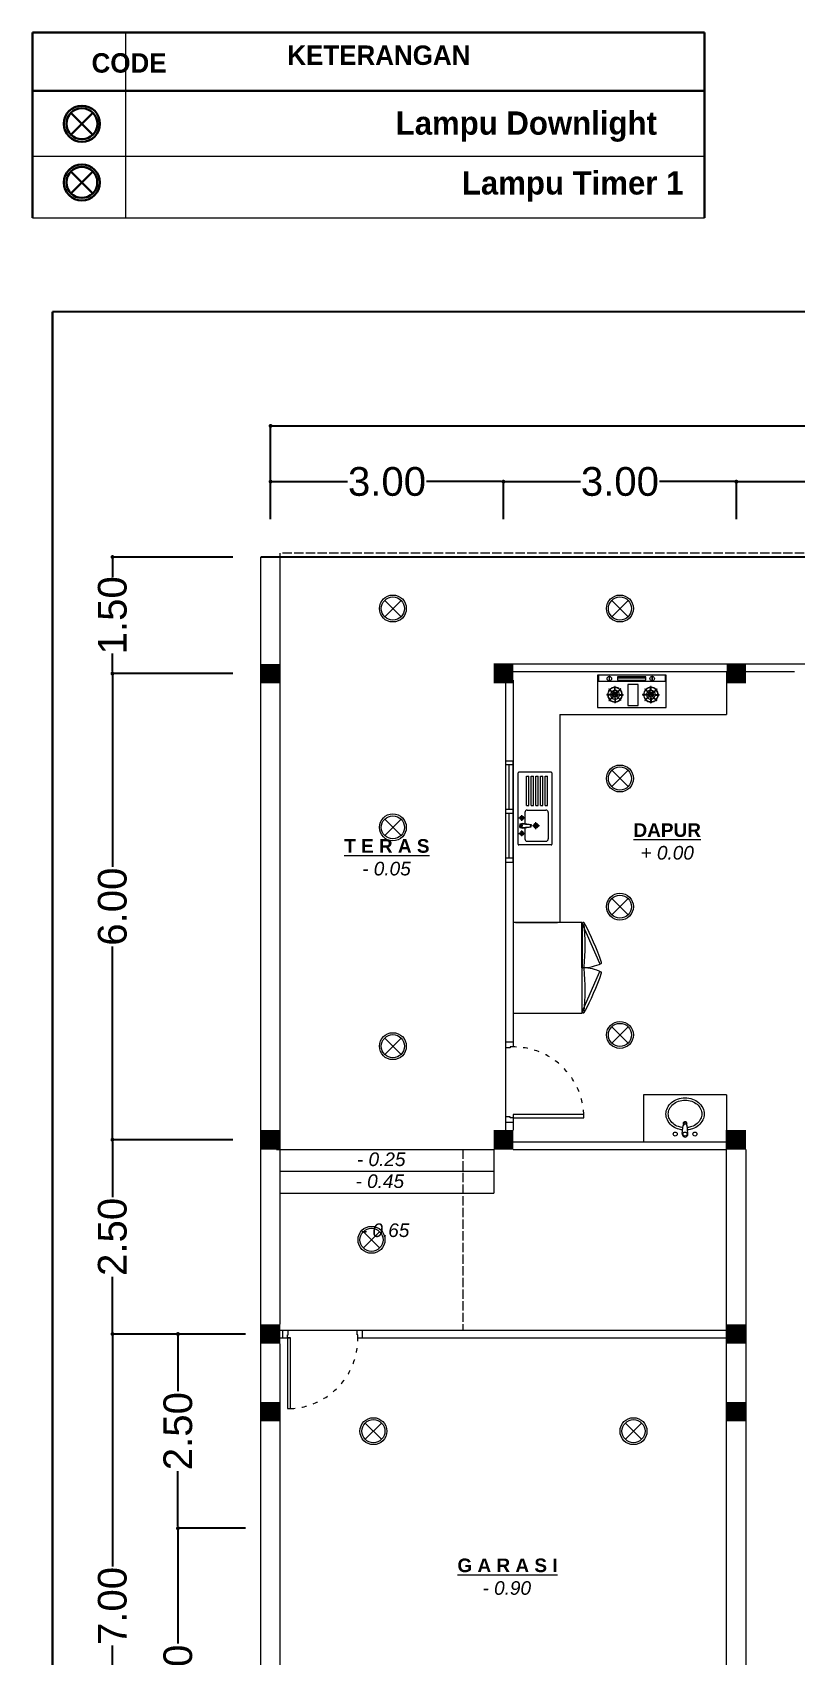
# Model space of a CAD drawing. Header units: millimetres. Extents: x 3154 to 8657, y 46 to 4632.
# Drawn here: x 6357 to 7339, y 1656 to 3744 of the extents above; entities that cross this region are included whole.
import ezdxf

# ---------------------------------------------------------------- set-up
doc = ezdxf.new("R2010")
doc.units = ezdxf.units.MM
doc.linetypes.add('ACAD_ISO02W100', pattern=[15, 12, -3])
doc.linetypes.add('ACAD_ISO03W100', pattern=[30, 12, -18])
doc.layers.add('1', color=7, linetype='Continuous')
for name, color, linetype, lineweight in [('A_DEN_TEXT', 7, 'Continuous', 0), ('Dimensi', 7, 'Continuous', 5), ('Dinding', 7, 'Continuous', 15), ('lampu', 1, 'Continuous', 30), ('P_N_J', 6, 'Continuous', 9), ('Tangga', 250, 'Continuous', 9)]:
    doc.layers.add(name, color=color, linetype=linetype, lineweight=lineweight)
doc.styles.add('kop1', font='swisscl.ttf')
doc.styles.get("Standard").update_dxf_attribs({"font": 'arial.ttf'})
doc.dimstyles.get("Standard").update_dxf_attribs({"dimtxt": 30, "dimasz": 5, "dimexe": 2, "dimexo": 20, "dimgap": 3, "dimtad": 0, "dimlfac": 0.01, "dimzin": 0, "dimdsep": 46, "dimtxsty": 'Standard', "dimblk": 'DOT', "dimcen": 0.09, "dimadec": 0, "dimazin": 0, "dimtfac": 1, "dimtofl": 0, "dimtmove": 0, "dimatfit": 3, "dimldrblk": 'DOT', "dimfxl": 0.18, "dimtolj": 1, "dimtzin": 0, "dimarcsym": 0})

# ---------------------------------------------------------------- blocks, each defined once
blk = doc.blocks.new('_Dot')
at = {"color": 0, "linetype": 'ByBlock', "lineweight": -2}
blk.add_line((-0.5, 0), (-1, 0), dxfattribs=at)
at = {"color": 0, "linetype": 'ByBlock', "const_width": 0.5}
blk.add_lwpolyline([(-0.25, 0, 1), (0.25, 0, 1)], format="xyb", close=True, dxfattribs=at)
blk = doc.blocks.new('*D42')
at = {"layer": 'Defpoints', "color": 0, "transparency": 16777216}
for p in [(6544.5, 1818.7), (6651.3, 1818.7), (6626.9, 1418.7)]:
    blk.add_point(p, dxfattribs=at)
at = {"layer": 'Dimensi', "color": 0, "lineweight": -2, "transparency": 16777216}
for p, q in [((6631.3, 1818.7), (6542.5, 1818.7)), ((6544.5, 1813.7), (6544.5, 1670.4)), ((6544.5, 1423.7), (6544.5, 1566.9)), ((6606.9, 1418.7), (6542.5, 1418.7))]:
    blk.add_line(p, q, dxfattribs=at)
at = {"layer": 'Dimensi', "color": 0, "lineweight": -2, "transparency": 16777216, "xscale": 5, "yscale": 5, "zscale": 5}
for p, rotation in [((6544.5, 1818.7), 90), ((6544.5, 1418.7), 270)]:
    blk.add_blockref('_Dot', p, dxfattribs=dict(at, rotation=rotation))
at = {"layer": 'Dimensi', "color": 0, "transparency": 16777216, "insert": (6544.5, 1618.7), "char_height": 37, "attachment_point": 5, "rotation": 90}
blk.add_mtext('\\A1;4.00', dxfattribs=at)
blk = doc.blocks.new('*D43')
at = {"layer": 'Defpoints', "color": 0, "transparency": 16777216}
for p in [(6460.1, 2068.7), (6606.9, 2068.7), (6542.5, 1368.7)]:
    blk.add_point(p, dxfattribs=at)
at = {"layer": 'Dimensi', "color": 0, "lineweight": -2, "transparency": 16777216}
for p, q in [((6586.9, 2068.7), (6458.1, 2068.7)), ((6460.1, 2063.7), (6460.1, 1769.5)), ((6460.1, 1373.7), (6460.1, 1667.8)), ((6522.5, 1368.7), (6458.1, 1368.7))]:
    blk.add_line(p, q, dxfattribs=at)
at = {"layer": 'Dimensi', "color": 0, "lineweight": -2, "transparency": 16777216, "xscale": 5, "yscale": 5, "zscale": 5}
for p, rotation in [((6460.1, 2068.7), 90), ((6460.1, 1368.7), 270)]:
    blk.add_blockref('_Dot', p, dxfattribs=dict(at, rotation=rotation))
at = {"layer": 'Dimensi', "color": 0, "transparency": 16777216, "insert": (6460.1, 1718.7), "char_height": 37, "attachment_point": 5, "rotation": 90}
blk.add_mtext('\\A1;7.00', dxfattribs=at)
blk = doc.blocks.new('*D47')
at = {"layer": 'Defpoints', "color": 0, "transparency": 16777216}
for p in [(6460.1, 2918.7), (6635.3, 2918.7), (6635.3, 2318.7)]:
    blk.add_point(p, dxfattribs=at)
at = {"layer": 'Dimensi', "color": 0, "lineweight": -2, "transparency": 16777216}
for p, q in [((6615.3, 2918.7), (6458.1, 2918.7)), ((6460.1, 2913.7), (6460.1, 2669.8)), ((6460.1, 2323.7), (6460.1, 2567.6)), ((6615.3, 2318.7), (6458.1, 2318.7))]:
    blk.add_line(p, q, dxfattribs=at)
at = {"layer": 'Dimensi', "color": 0, "lineweight": -2, "transparency": 16777216, "xscale": 5, "yscale": 5, "zscale": 5}
for p, rotation in [((6460.1, 2918.7), 90), ((6460.1, 2318.7), 270)]:
    blk.add_blockref('_Dot', p, dxfattribs=dict(at, rotation=rotation))
at = {"layer": 'Dimensi', "color": 0, "transparency": 16777216, "insert": (6460.1, 2618.7), "char_height": 37, "attachment_point": 5, "rotation": 90}
blk.add_mtext('\\A1;6.00', dxfattribs=at)
blk = doc.blocks.new('*D48')
at = {"layer": 'Defpoints', "color": 0, "transparency": 16777216}
for p in [(6460.1, 2318.7), (6635.3, 2318.7), (6626.9, 2068.7)]:
    blk.add_point(p, dxfattribs=at)
at = {"layer": 'Dimensi', "color": 0, "lineweight": -2, "transparency": 16777216}
for p, q in [((6615.3, 2318.7), (6458.1, 2318.7)), ((6460.1, 2313.7), (6460.1, 2245)), ((6460.1, 2073.7), (6460.1, 2142.4)), ((6606.9, 2068.7), (6458.1, 2068.7))]:
    blk.add_line(p, q, dxfattribs=at)
at = {"layer": 'Dimensi', "color": 0, "lineweight": -2, "transparency": 16777216, "xscale": 5, "yscale": 5, "zscale": 5}
for p, rotation in [((6460.1, 2318.7), 90), ((6460.1, 2068.7), 270)]:
    blk.add_blockref('_Dot', p, dxfattribs=dict(at, rotation=rotation))
at = {"layer": 'Dimensi', "color": 0, "transparency": 16777216, "insert": (6460.1, 2193.7), "char_height": 37, "attachment_point": 5, "rotation": 90}
blk.add_mtext('\\A1;2.50', dxfattribs=at)
blk = doc.blocks.new('*D50')
at = {"layer": 'Defpoints', "color": 0, "transparency": 16777216}
for p in [(6460.1, 3068.7), (6635.3, 3068.7), (6631.3, 2918.7)]:
    blk.add_point(p, dxfattribs=at)
at = {"layer": 'Dimensi', "color": 0, "lineweight": -2, "transparency": 16777216}
for p, q in [((6615.3, 3068.7), (6458.1, 3068.7)), ((6460.1, 3063.7), (6460.1, 3042.9)), ((6460.1, 2923.7), (6460.1, 2944.4)), ((6611.3, 2918.7), (6458.1, 2918.7))]:
    blk.add_line(p, q, dxfattribs=at)
at = {"layer": 'Dimensi', "color": 0, "lineweight": -2, "transparency": 16777216, "xscale": 5, "yscale": 5, "zscale": 5}
for p, rotation in [((6460.1, 3068.7), 90), ((6460.1, 2918.7), 270)]:
    blk.add_blockref('_Dot', p, dxfattribs=dict(at, rotation=rotation))
at = {"layer": 'Dimensi', "color": 0, "transparency": 16777216, "insert": (6460.1, 2993.7), "char_height": 37, "attachment_point": 5, "rotation": 90}
blk.add_mtext('\\A1;1.50', dxfattribs=at)
blk = doc.blocks.new('*D58')
at = {"layer": 'Defpoints', "color": 0, "transparency": 16777216}
for p in [(8263.8, 3237.4), (6663.8, 3097.2), (8263.8, 3097.2)]:
    blk.add_point(p, dxfattribs=at)
at = {"layer": 'Dimensi', "color": 0, "lineweight": -2, "transparency": 16777216}
for p, q in [((6663.8, 3117.2), (6663.8, 3239.4)), ((6668.8, 3237.4), (7400.3, 3237.4)), ((8258.8, 3237.4), (7527.4, 3237.4)), ((8263.8, 3117.2), (8263.8, 3239.4))]:
    blk.add_line(p, q, dxfattribs=at)
at = {"layer": 'Dimensi', "color": 0, "lineweight": -2, "transparency": 16777216, "xscale": 5, "yscale": 5, "zscale": 5, "rotation": 180}
blk.add_blockref('_Dot', (6663.8, 3237.4), dxfattribs=at)
at = {"layer": 'Dimensi', "color": 0, "lineweight": -2, "transparency": 16777216, "xscale": 5, "yscale": 5, "zscale": 5}
blk.add_blockref('_Dot', (8263.8, 3237.4), dxfattribs=at)
at = {"layer": 'Dimensi', "color": 0, "transparency": 16777216, "insert": (7463.8, 3237.4), "char_height": 37, "attachment_point": 5}
blk.add_mtext('\\A1;16.00', dxfattribs=at)
blk = doc.blocks.new('*D61')
at = {"layer": 'Defpoints', "color": 0, "transparency": 16777216}
for p in [(7263.8, 3165.7), (7263.8, 3097.2), (7713.8, 3097.2)]:
    blk.add_point(p, dxfattribs=at)
at = {"layer": 'Dimensi', "color": 0, "lineweight": -2, "transparency": 16777216}
for p, q in [((7263.8, 3117.2), (7263.8, 3167.7)), ((7268.8, 3165.7), (7437.1, 3165.7)), ((7708.8, 3165.7), (7540.5, 3165.7)), ((7713.8, 3117.2), (7713.8, 3167.7))]:
    blk.add_line(p, q, dxfattribs=at)
at = {"layer": 'Dimensi', "color": 0, "lineweight": -2, "transparency": 16777216, "xscale": 5, "yscale": 5, "zscale": 5, "rotation": 180}
blk.add_blockref('_Dot', (7263.8, 3165.7), dxfattribs=at)
at = {"layer": 'Dimensi', "color": 0, "lineweight": -2, "transparency": 16777216, "xscale": 5, "yscale": 5, "zscale": 5}
blk.add_blockref('_Dot', (7713.8, 3165.7), dxfattribs=at)
at = {"layer": 'Dimensi', "color": 0, "transparency": 16777216, "insert": (7488.8, 3165.7), "char_height": 37, "attachment_point": 5}
blk.add_mtext('\\A1;4.50', dxfattribs=at)
blk = doc.blocks.new('*D62')
at = {"layer": 'Defpoints', "color": 0, "transparency": 16777216}
for p in [(6963.8, 3165.7), (6963.8, 3097.2), (7263.8, 3097.2)]:
    blk.add_point(p, dxfattribs=at)
at = {"layer": 'Dimensi', "color": 0, "lineweight": -2, "transparency": 16777216}
for p, q in [((6963.8, 3117.2), (6963.8, 3167.7)), ((6968.8, 3165.7), (7062.9, 3165.7)), ((7258.8, 3165.7), (7164.7, 3165.7)), ((7263.8, 3117.2), (7263.8, 3167.7))]:
    blk.add_line(p, q, dxfattribs=at)
at = {"layer": 'Dimensi', "color": 0, "lineweight": -2, "transparency": 16777216, "xscale": 5, "yscale": 5, "zscale": 5, "rotation": 180}
blk.add_blockref('_Dot', (6963.8, 3165.7), dxfattribs=at)
at = {"layer": 'Dimensi', "color": 0, "lineweight": -2, "transparency": 16777216, "xscale": 5, "yscale": 5, "zscale": 5}
blk.add_blockref('_Dot', (7263.8, 3165.7), dxfattribs=at)
at = {"layer": 'Dimensi', "color": 0, "transparency": 16777216, "insert": (7113.8, 3165.7), "char_height": 37, "attachment_point": 5}
blk.add_mtext('\\A1;3.00', dxfattribs=at)
blk = doc.blocks.new('*D63')
at = {"layer": 'Defpoints', "color": 0, "transparency": 16777216}
for p in [(6663.8, 3165.7), (6663.8, 3097.2), (6963.8, 3097.2)]:
    blk.add_point(p, dxfattribs=at)
at = {"layer": 'Dimensi', "color": 0, "lineweight": -2, "transparency": 16777216}
for p, q in [((6663.8, 3117.2), (6663.8, 3167.7)), ((6668.8, 3165.7), (6762.9, 3165.7)), ((6958.8, 3165.7), (6864.7, 3165.7)), ((6963.8, 3117.2), (6963.8, 3167.7))]:
    blk.add_line(p, q, dxfattribs=at)
at = {"layer": 'Dimensi', "color": 0, "lineweight": -2, "transparency": 16777216, "xscale": 5, "yscale": 5, "zscale": 5, "rotation": 180}
blk.add_blockref('_Dot', (6663.8, 3165.7), dxfattribs=at)
at = {"layer": 'Dimensi', "color": 0, "lineweight": -2, "transparency": 16777216, "xscale": 5, "yscale": 5, "zscale": 5}
blk.add_blockref('_Dot', (6963.8, 3165.7), dxfattribs=at)
at = {"layer": 'Dimensi', "color": 0, "transparency": 16777216, "insert": (6813.8, 3165.7), "char_height": 37, "attachment_point": 5}
blk.add_mtext('\\A1;3.00', dxfattribs=at)
blk = doc.blocks.new('*D65')
at = {"layer": 'Defpoints', "color": 0, "transparency": 16777216}
for p in [(6544.5, 2068.7), (6651.3, 2068.7), (6626.9, 1818.7)]:
    blk.add_point(p, dxfattribs=at)
at = {"layer": 'Dimensi', "color": 0, "lineweight": -2, "transparency": 16777216}
for p, q in [((6631.3, 2068.7), (6542.5, 2068.7)), ((6544.5, 2063.7), (6544.5, 1995)), ((6544.5, 1823.7), (6544.5, 1892.4)), ((6606.9, 1818.7), (6542.5, 1818.7))]:
    blk.add_line(p, q, dxfattribs=at)
at = {"layer": 'Dimensi', "color": 0, "lineweight": -2, "transparency": 16777216, "xscale": 5, "yscale": 5, "zscale": 5}
for p, rotation in [((6544.5, 2068.7), 90), ((6544.5, 1818.7), 270)]:
    blk.add_blockref('_Dot', p, dxfattribs=dict(at, rotation=rotation))
at = {"layer": 'Dimensi', "color": 0, "transparency": 16777216, "insert": (6544.5, 1943.7), "char_height": 37, "attachment_point": 5, "rotation": 90}
blk.add_mtext('\\A1;2.50', dxfattribs=at)
blk = doc.blocks.new('lampu')
at = {"layer": 'lampu'}
for p, q in [((-110847.1, 124619.6), (-110833.1, 124605.6)), ((-110833.1, 124619.6), (-110847.1, 124605.6))]:
    blk.add_line(p, q, dxfattribs=at)
for radius in [11.6, 9.9]:
    blk.add_circle((-110840.1, 124612.6), radius, dxfattribs=at)

msp = doc.modelspace()

# ---------------------------------------------------------------- hatches: boundary and pattern name
at = {"layer": 'Dinding'}
for color, points in [(256, [(6676.302, 2931.174), (6651.302, 2931.174), (6651.302, 2906.174), (6676.302, 2906.174)]), (256, [(6976.302, 2931.174), (6951.302, 2931.174), (6951.302, 2906.174), (6976.302, 2906.174)]), (256, [(7276.302, 2931.174), (7251.302, 2931.174), (7251.302, 2906.174), (7276.302, 2906.174)]), (256, [(6676.302, 2331.174), (6651.302, 2331.174), (6651.302, 2306.174), (6676.302, 2306.174)]), (256, [(6976.302, 2331.174), (6951.302, 2331.174), (6951.302, 2306.174), (6976.302, 2306.174)]), (256, [(7276.302, 2331.174), (7251.302, 2331.174), (7251.302, 2306.174), (7276.302, 2306.174)]), (256, [(6676.302, 2081.174), (6651.302, 2081.174), (6651.302, 2056.174), (6676.302, 2056.174)]), (256, [(7276.302, 2081.174), (7251.302, 2081.174), (7251.302, 2056.174), (7276.302, 2056.174)]), (253, [(6676.302, 1981.174), (6651.302, 1981.174), (6651.302, 1956.174), (6676.302, 1956.174)]), (253, [(7276.302, 1981.174), (7251.302, 1981.174), (7251.302, 1956.174), (7276.302, 1956.174)])]:
    msp.add_hatch(color=color, dxfattribs=at).paths.add_polyline_path(points)

# ---------------------------------------------------------------- linework, layer by layer
at = {"lineweight": 30}
for p, q in [((6357.005, 3743.82), (6357.005, 3505.07)), ((6357.005, 3743.82), (7222.958, 3743.82)), ((7222.958, 3743.82), (7222.958, 3505.07)), ((7222.958, 3668.82), (6357.005, 3668.82))]:
    msp.add_line(p, q, dxfattribs=at)
at = {"lineweight": 13}
msp.add_line((6477.385, 3505.07), (6477.385, 3743.82), dxfattribs=at)
at = {"lineweight": 9}
for p, q in [((6357.005, 3584.445), (7222.958, 3584.445)), ((6357.005, 3505.07), (7222.958, 3505.07))]:
    msp.add_line(p, q, dxfattribs=at)
msp.add_line((8656.968, 3384.42), (6382.909, 3384.42))
at = {"linetype": 'ByBlock', "lineweight": 30}
msp.add_lwpolyline([(6382.909, 439.161), (6382.909, 3384.42)], dxfattribs=at)
at = {"layer": '1', "linetype": 'ByBlock'}
msp.add_line((8276.302, 3068.674), (6651.302, 3068.674), dxfattribs=at)
at = {"layer": 'Dimensi'}
for p, q in [((6976.302, 2444.135), (6966.302, 2444.135)), ((6972.302, 2437.135), (6966.302, 2437.135)), ((6972.302, 2438.135), (6972.302, 2437.135)), ((6976.302, 2438.135), (6972.302, 2438.135)), ((6972.302, 2348.135), (6966.302, 2348.135)), ((6972.302, 2348.135), (6966.302, 2348.135)), ((6976.302, 2341.135), (6966.302, 2341.135)), ((6976.302, 2341.135), (6966.302, 2341.135)), ((6972.302, 2347.135), (6972.302, 2348.135)), ((6972.302, 2347.135), (6972.302, 2348.135)), ((6976.302, 2347.135), (6972.302, 2347.135)), ((6976.302, 2347.135), (6972.302, 2347.135)), ((6976.302, 2351.135), (6976.302, 2347.135)), ((7067.302, 2351.135), (6976.302, 2351.135)), ((6976.302, 2351.135), (6976.302, 2347.135)), ((6976.302, 2347.135), (7067.302, 2347.135)), ((7067.302, 2347.135), (7067.302, 2351.135)), ((6679.407, 2063.674), (6679.407, 2073.674)), ((6685.407, 2063.674), (6685.407, 2067.674)), ((6685.407, 2067.674), (6686.407, 2067.674)), ((6686.407, 2067.674), (6686.407, 2073.674)), ((6775.407, 2067.674), (6775.407, 2073.674)), ((6776.407, 2067.674), (6775.407, 2067.674)), ((6776.407, 2063.674), (6776.407, 2067.674)), ((6782.407, 2063.674), (6782.407, 2073.674)), ((6685.407, 2063.674), (6685.407, 1972.674)), ((6689.407, 2063.674), (6685.407, 2063.674)), ((6689.407, 1972.674), (6689.407, 2063.674)), ((6685.407, 1972.674), (6689.407, 1972.674))]:
    msp.add_line(p, q, dxfattribs=at)
at = {"layer": 'Dinding'}
for p, q in [((6676.302, 2081.174), (6676.302, 3073.674)), ((6651.302, 868.674), (6651.302, 3068.674)), ((6951.302, 2931.174), (7708.802, 2931.174)), ((6951.302, 2921.174), (7338.802, 2921.174)), ((6966.302, 2910.174), (6966.302, 2331.174)), ((6976.302, 2910.174), (6976.302, 2438.135)), ((6976.302, 2801.155), (6966.302, 2801.155)), ((6976.302, 2351.135), (6976.302, 2331.174)), ((7251.302, 2056.174), (7251.302, 2331.174)), ((6671.302, 2306.174), (6951.302, 2306.174)), ((6951.302, 2306.174), (6951.302, 2250.174)), ((6976.302, 2316.174), (7251.302, 2316.174)), ((6976.302, 2306.174), (7251.302, 2306.174)), ((7276.302, 1423.674), (7276.302, 2306.174)), ((6676.302, 2278.174), (6951.302, 2278.174)), ((6676.302, 2250.174), (6951.302, 2250.174)), ((6769.302, 2073.674), (7258.802, 2073.674)), ((6671.302, 2063.674), (6689.407, 2063.674)), ((6676.302, 1373.674), (6676.302, 2056.174)), ((6776.407, 2063.674), (7258.802, 2063.674)), ((7251.302, 1363.674), (7251.302, 2056.174))]:
    msp.add_line(p, q, dxfattribs=at)
at = {"layer": 'Dinding', "linetype": 'ACAD_ISO02W100'}
msp.add_line((8251.302, 3073.674), (6676.302, 3073.674), dxfattribs=at)
at = {"layer": 'Dinding', "linetype": 'Continuous', "lineweight": 9}
for p, q in [((6971.302, 2743.655), (6971.302, 2801.155)), ((6976.302, 2743.655), (6966.302, 2743.655)), ((6976.302, 2738.655), (6966.302, 2738.655)), ((6971.302, 2681.155), (6971.302, 2738.655)), ((6976.302, 2681.155), (6966.302, 2681.155))]:
    msp.add_line(p, q, dxfattribs=at)
at = {"layer": 'Dinding', "linetype": 'Continuous'}
msp.add_line((6676.302, 2073.674), (6775.407, 2073.674), dxfattribs=at)
at = {"layer": 'Dinding', "linetype": 'Continuous', "lineweight": 9}
msp.add_lwpolyline([(6976.302, 2806.155), (6966.302, 2806.155), (6966.302, 2676.155), (6976.302, 2676.155)], close=True, dxfattribs=at)
at = {"layer": 'Dinding', "linetype": 'ACAD_ISO03W100', "ltscale": 0.5}
for centre, start, end in [((6976.458, 2347.206), 2.476886, 90.097772), ((6685.478, 2063.519), 272.476886, 0.097772)]:
    msp.add_arc(centre, 90.93, start, end, dxfattribs=at)
at = {"layer": 'lampu', "color": 5}
for p, q in [((6406.646, 3564.839), (6434.798, 3536.686)), ((6434.798, 3564.839), (6406.646, 3536.686))]:
    msp.add_line(p, q, dxfattribs=at)
at = {"layer": 'lampu', "color": 5, "lineweight": 9}
for p, q in [((6810.797, 3012.93), (6831.808, 2991.919)), ((6831.808, 3012.93), (6810.797, 2991.919)), ((6810.797, 2449.66), (6831.808, 2428.649)), ((6831.808, 2449.66), (6810.797, 2428.649)), ((6783.297, 2200.43), (6804.308, 2179.419)), ((6804.308, 2200.43), (6783.297, 2179.419))]:
    msp.add_line(p, q, dxfattribs=at)
at = {"layer": 'lampu', "lineweight": 9}
for p, q in [((7124.308, 3012.93), (7103.297, 2991.919)), ((7103.297, 3012.93), (7124.308, 2991.919)), ((7103.3, 2794.163), (7124.31, 2773.152)), ((7124.31, 2794.163), (7103.3, 2773.152)), ((6810.797, 2731.295), (6831.808, 2710.284)), ((6831.808, 2731.295), (6810.797, 2710.284)), ((7103.297, 2629.18), (7124.308, 2608.169)), ((7124.308, 2629.18), (7103.297, 2608.169)), ((7103.3, 2443.18), (7124.31, 2464.191)), ((7124.31, 2443.18), (7103.3, 2464.191)), ((6806.808, 1954.18), (6785.797, 1933.169)), ((6785.797, 1954.18), (6806.808, 1933.169)), ((7141.808, 1954.18), (7120.797, 1933.169)), ((7120.797, 1954.18), (7141.808, 1933.169))]:
    msp.add_line(p, q, dxfattribs=at)
at = {"layer": 'lampu', "color": 5, "lineweight": 9}
for centre, radius in [((6821.302, 3002.424), 17.333), ((6821.302, 3002.424), 14.857), ((6821.302, 2439.155), 17.333), ((6821.302, 2439.155), 14.857), ((6793.802, 2189.924), 17.333), ((6793.802, 2189.924), 14.857)]:
    msp.add_circle(centre, radius, dxfattribs=at)
at = {"layer": 'lampu', "lineweight": 9}
for centre, radius in [((7113.802, 3002.424), 17.333), ((7113.802, 3002.424), 14.857), ((7113.805, 2783.657), 17.333), ((7113.805, 2783.657), 14.857), ((6821.302, 2720.79), 17.333), ((6821.302, 2720.79), 14.857), ((7113.802, 2618.674), 17.333), ((7113.802, 2618.674), 14.857), ((7113.805, 2453.686), 17.333), ((7113.805, 2453.686), 14.857), ((6796.302, 1943.674), 17.333), ((6796.302, 1943.674), 14.857), ((7131.302, 1943.674), 17.333), ((7131.302, 1943.674), 14.857)]:
    msp.add_circle(centre, radius, dxfattribs=at)
at = {"layer": 'lampu', "color": 5, "extrusion": (0, 0, -1)}
for major_axis in [(-16.422, 16.422), (-14.076, 14.076)]:
    msp.add_ellipse((6420.722, 3550.763), major_axis=major_axis, ratio=1, start_param=5.49778714, end_param=11.78097245, dxfattribs=at)
at = {"layer": 'P_N_J', "color": 0, "linetype": 'ACAD_ISO02W100', "lineweight": 9}
msp.add_line((6911.302, 2306.174), (6911.302, 2073.674), dxfattribs=at)
at = {"layer": 'Tangga', "color": 253}
for p, q in [((7173.374, 2916.467), (7084.896, 2916.467)), ((7084.896, 2916.467), (7084.896, 2874.908)), ((7173.374, 2908.336), (7084.896, 2908.336)), ((7086.146, 2916.544), (7086.146, 2908.377)), ((7107.13, 2896.004), (7107.13, 2902.042)), ((7107.67, 2896), (7107.67, 2902.04)), ((7110.515, 2913.283), (7147.267, 2913.283)), ((7153.385, 2896), (7153.385, 2902.04)), ((7153.925, 2896.004), (7153.925, 2902.042)), ((7172.185, 2916.544), (7172.185, 2908.377)), ((7173.374, 2874.908), (7173.374, 2916.467)), ((7251.302, 2921.174), (7251.302, 2866.174)), ((7102.821, 2891.576), (7096.784, 2891.576)), ((7102.839, 2891.036), (7096.794, 2891.036)), ((7103.739, 2894.203), (7099.455, 2898.487)), ((7103.98, 2888.425), (7099.71, 2884.155)), ((7104.091, 2894.615), (7099.824, 2898.882)), ((7104.363, 2888.045), (7100.093, 2883.774)), ((7105.82, 2896.965), (7104.899, 2893.48)), ((7107.13, 2886.917), (7107.13, 2880.879)), ((7107.67, 2886.92), (7107.67, 2880.88)), ((7108.885, 2897.03), (7109.965, 2893.349)), ((7110.405, 2894.85), (7114.674, 2899.119)), ((7110.524, 2888.182), (7114.791, 2883.914)), ((7110.785, 2894.466), (7115.055, 2898.737)), ((7110.891, 2888.579), (7115.167, 2884.303)), ((7111.899, 2891.036), (7117.945, 2891.036)), ((7111.918, 2891.576), (7117.953, 2891.576)), ((7149.137, 2891.576), (7143.102, 2891.576)), ((7149.156, 2891.036), (7143.11, 2891.036)), ((7150.165, 2888.579), (7145.889, 2884.303)), ((7150.27, 2894.466), (7146, 2898.737)), ((7150.531, 2888.182), (7146.264, 2883.914)), ((7150.651, 2894.85), (7146.381, 2899.119)), ((7152.171, 2897.03), (7151.09, 2893.349)), ((7153.385, 2886.92), (7153.385, 2880.88)), ((7153.925, 2886.917), (7153.925, 2880.879)), ((7155.235, 2896.965), (7156.156, 2893.48)), ((7156.692, 2888.045), (7160.963, 2883.774)), ((7156.964, 2894.615), (7161.232, 2898.882)), ((7157.075, 2888.425), (7161.345, 2884.155)), ((7157.316, 2894.203), (7161.601, 2898.487)), ((7158.216, 2891.036), (7164.262, 2891.036)), ((7158.234, 2891.576), (7164.271, 2891.576)), ((7036.302, 2866.174), (7036.302, 2598.149)), ((7036.302, 2866.174), (7251.302, 2866.174)), ((7084.896, 2874.908), (7173.374, 2874.908)), ((6982.635, 2699.104), (6982.635, 2790.829)), ((7025.296, 2791.829), (6983.635, 2791.829)), ((6993.454, 2749.009), (6993.454, 2786.606)), ((6993.454, 2786.606), (6996.454, 2786.606)), ((6996.454, 2749.009), (6996.454, 2786.606)), ((6999.454, 2749.009), (6999.454, 2786.606)), ((6999.454, 2786.606), (7002.454, 2786.606)), ((7002.454, 2749.009), (7002.454, 2786.606)), ((7005.454, 2749.009), (7005.454, 2786.606)), ((7005.454, 2786.606), (7008.454, 2786.606)), ((7008.454, 2749.009), (7008.454, 2786.606)), ((7011.454, 2786.606), (7014.454, 2786.606)), ((7011.454, 2749.009), (7011.454, 2786.606)), ((7014.454, 2749.009), (7014.454, 2786.606)), ((7017.454, 2749.009), (7017.454, 2786.606)), ((7017.454, 2786.606), (7020.454, 2786.606)), ((7020.454, 2749.009), (7020.454, 2786.606)), ((7026.296, 2790.829), (7026.296, 2699.104)), ((6987.426, 2729.298), (6987.426, 2736.601)), ((6991.411, 2739.95), (6991.411, 2725.72)), ((6993.454, 2749.009), (6996.454, 2749.009)), ((6994.411, 2742.95), (7018.411, 2742.95)), ((6999.454, 2749.009), (7002.454, 2749.009)), ((7005.454, 2749.009), (7008.454, 2749.009)), ((7011.454, 2749.009), (7014.454, 2749.009)), ((7017.454, 2749.009), (7020.454, 2749.009)), ((7021.411, 2739.95), (7021.411, 2705.95)), ((6983.775, 2732.95), (6991.078, 2732.95)), ((6984.791, 2725.45), (6988.681, 2726.094)), ((6984.791, 2725.45), (6984.791, 2722.95)), ((6984.791, 2725.45), (6999.448, 2724.62)), ((6984.791, 2720.45), (6984.791, 2722.95)), ((6984.791, 2720.45), (6999.448, 2721.279)), ((6984.791, 2720.45), (6988.681, 2719.805)), ((6986.76, 2725.338), (6986.76, 2722.95)), ((6986.76, 2720.561), (6986.76, 2722.95)), ((6987.426, 2709.298), (6987.426, 2716.601)), ((6988.681, 2726.094), (6999.448, 2724.62)), ((6988.681, 2719.805), (6999.448, 2721.279)), ((6991.411, 2720.179), (6991.411, 2705.95)), ((6998.438, 2724.667), (6998.438, 2722.95)), ((6998.438, 2721.232), (6998.438, 2722.95)), ((6999.448, 2724.62), (6999.448, 2722.95)), ((6999.448, 2721.279), (6999.448, 2722.95)), ((7001.02, 2722.95), (7010.032, 2722.95)), ((7005.526, 2718.444), (7005.526, 2727.456)), ((7025.296, 2698.104), (6983.635, 2698.104)), ((6983.775, 2712.95), (6991.078, 2712.95)), ((6994.411, 2702.95), (7018.411, 2702.95)), ((7064.538, 2598.149), (6976.302, 2598.149)), ((7036.302, 2598.149), (6976.302, 2598.149)), ((6979.302, 2598.149), (7033.302, 2598.149)), ((7064.538, 2540.149), (7064.538, 2598.149)), ((7065.147, 2597.149), (7065.147, 2541.149)), ((7065.293, 2596.768), (7087.627, 2545.838)), ((7066.54, 2598.407), (7065.807, 2598.085)), ((7066.947, 2598.149), (7066.147, 2598.149)), ((7065.147, 2578.776, 34.286), (7064.538, 2578.776, 34.286)), ((7065.147, 2553.776, 34.286), (7064.538, 2553.776, 34.286)), ((7064.538, 2540.149), (7064.538, 2481.372)), ((7065.147, 2526.521, 34.286), (7064.538, 2526.521, 34.286)), ((7065.147, 2483.149), (7065.147, 2539.149)), ((7065.293, 2483.53), (7087.627, 2534.459)), ((7088.945, 2545.324), (7089.678, 2545.645)), ((7088.945, 2534.973), (7089.678, 2534.652)), ((7065.147, 2501.521, 34.286), (7064.538, 2501.521, 34.286)), ((7064.538, 2481.372), (6976.302, 2481.372)), ((7066.54, 2481.891), (7065.807, 2482.212)), ((7066.947, 2482.149), (7066.147, 2482.149)), ((7251.302, 2376.689), (7144.116, 2376.689)), ((7144.116, 2376.689), (7144.116, 2316.174)), ((7251.302, 2376.689), (7251.302, 2316.174)), ((7193.948, 2326.685), (7195.202, 2336.959)), ((7201.47, 2326.685), (7200.216, 2336.959))]:
    msp.add_line(p, q, dxfattribs=at)
for points in [[(7099.793, 2914.98), (7099.793, 2909.47), (7100.563, 2909.47), (7100.563, 2914.98)], [(7110.515, 2914.467), (7110.515, 2910.024), (7147.267, 2910.024), (7147.267, 2914.467)], [(7123.831, 2904.747), (7123.831, 2877.524), (7137.225, 2877.524), (7137.225, 2904.747)], [(7154.922, 2914.98), (7154.922, 2909.47), (7155.691, 2909.47), (7155.691, 2914.98)], [(7104.845, 2891.433), (7104.845, 2891.334), (7104.248, 2891.334), (7104.248, 2891.433)], [(7107.41, 2894.479), (7107.41, 2893.936), (7107.308, 2893.936), (7107.308, 2894.479)], [(7107.41, 2888.9), (7107.41, 2888.358), (7107.308, 2888.358), (7107.308, 2888.9)], [(7110.415, 2891.433), (7110.415, 2891.334), (7109.818, 2891.334), (7109.818, 2891.433)], [(7150.641, 2891.433), (7150.641, 2891.334), (7151.237, 2891.334), (7151.237, 2891.433)], [(7153.645, 2894.479), (7153.645, 2893.936), (7153.747, 2893.936), (7153.747, 2894.479)], [(7153.645, 2888.9), (7153.645, 2888.358), (7153.747, 2888.358), (7153.747, 2888.9)], [(7156.21, 2891.433), (7156.21, 2891.334), (7156.807, 2891.334), (7156.807, 2891.433)]]:
    msp.add_lwpolyline(points, close=True, dxfattribs=at)
for points in [[(7194.515, 2331.331, -0.0566948), (7188.114, 2332.786, -0.09148762), (7180.31, 2337.246, -0.10372505), (7174.906, 2344.174, -0.11441951), (7173.103, 2351.951, -0.11441951), (7174.906, 2359.728, -0.10372505), (7180.31, 2366.657, -0.09148762), (7188.114, 2371.117, -0.08438536), (7197.709, 2372.748, -0.08438536)], [(7194.881, 2334.326, -0.05702068), (7189.11, 2335.633, -0.09148762), (7182.257, 2339.55, -0.10372505), (7177.615, 2345.502, -0.11441951), (7176.119, 2351.951, -0.11441951), (7177.615, 2358.401, -0.10372505), (7182.257, 2364.353, -0.09148762), (7189.11, 2368.27, -0.08438536), (7197.709, 2369.731, -0.08438536)], [(7197.709, 2372.748, -0.08438536), (7207.304, 2371.117, -0.09148762), (7215.108, 2366.657, -0.10372505), (7220.512, 2359.728, -0.11441951), (7222.315, 2351.951, -0.11441951), (7220.512, 2344.174, -0.10372505), (7215.108, 2337.246, -0.09148762), (7207.304, 2332.786, -0.0566948), (7200.903, 2331.331, -0.08438536)], [(7197.709, 2369.731, -0.08438536), (7206.308, 2368.27, -0.09148762), (7213.161, 2364.353, -0.10372505), (7217.804, 2358.401, -0.11441951), (7219.299, 2351.951, -0.11441951), (7217.804, 2345.502, -0.10372505), (7213.161, 2339.55, -0.09148762), (7206.308, 2335.633, -0.05702068), (7200.538, 2334.326, -0.08438536)]]:
    msp.add_lwpolyline(points, format="xyb", dxfattribs=at)
for centre, radius in [((7100.23, 2912.157), 2.901), ((7155.359, 2912.157), 2.901), ((7107.348, 2891.403), 3.254), ((7107.348, 2891.403), 3.074), ((7105.059, 2891.361), 0.211), ((7105.7, 2892.923), 0.211), ((7105.742, 2889.798), 0.211), ((7107.306, 2891.385), 1.454), ((7107.306, 2891.385), 1.274), ((7107.285, 2891.35), 0.475), ((7107.348, 2893.726), 0.211), ((7107.348, 2889.096), 0.211), ((7108.87, 2892.965), 0.211), ((7108.912, 2889.84), 0.211), ((7109.546, 2891.361), 0.211), ((7153.707, 2891.403), 3.254), ((7153.707, 2891.403), 3.074), ((7151.509, 2891.361), 0.211), ((7152.143, 2889.84), 0.211), ((7152.186, 2892.965), 0.211), ((7153.749, 2891.385), 1.454), ((7153.749, 2891.385), 1.274), ((7153.77, 2891.35), 0.475), ((7153.707, 2893.726), 0.211), ((7153.707, 2889.096), 0.211), ((7155.313, 2889.798), 0.211), ((7155.355, 2892.923), 0.211), ((7155.996, 2891.361), 0.211), ((6987.426, 2732.95), 2.5), ((6987.426, 2712.95), 2.5), ((6987.426, 2732.95), 1.5), ((6987.426, 2712.95), 1.5), ((7005.526, 2722.95), 3), ((7005.526, 2722.95), 2), ((7185.009, 2326.075), 2.54), ((7197.709, 2326.075), 2.54), ((7210.409, 2326.075), 2.54)]:
    msp.add_circle(centre, radius, dxfattribs=at)
for centre, radius, start, end in [((7107.369, 2891.46), 10.584, 88.37076, 91.294286), ((7153.686, 2891.46), 10.584, 88.705714, 91.62924), ((7108.545, 2891.507), 11.76, 179.667938, 182.299434), ((7107.369, 2891.46), 9.459, 138.803727, 179.30132), ((7107.369, 2891.46), 9.459, 182.573172, 223.4818), ((7107.369, 2891.46), 9.099, 138.954457, 179.273675), ((7107.369, 2891.46), 9.099, 182.675053, 223.421717), ((7107.369, 2891.46), 10.584, 135.473623, 138.398807), ((7107.369, 2891.46), 10.584, 223.643249, 226.566768), ((7107.369, 2891.46), 9.459, 91.448299, 135.529971), ((7107.369, 2891.46), 9.099, 91.505614, 135.55094), ((7107.369, 2891.46), 9.459, 226.753221, 268.551701), ((7107.369, 2891.46), 9.099, 226.822611, 268.494386), ((7107.369, 2891.46), 5.716, 141.302699, 178.843736), ((7107.369, 2891.46), 5.716, 184.260722, 267.602831), ((7107.369, 2891.46), 4.55, 178.547372, 185.355448), ((7107.369, 2891.46), 5.716, 92.397169, 135.877048), ((7107.369, 2891.46), 4.55, 136.101827, 142.927151), ((7107.369, 2891.46), 4.55, 221.842536, 228.646722), ((7107.369, 2891.46), 4.55, 86.207701, 93.011982), ((7107.369, 2891.46), 4.55, 266.988018, 273.792299), ((7107.369, 2891.46), 9.459, 46.5182, 88.176867), ((7107.369, 2891.46), 9.099, 46.578283, 88.104709), ((7107.369, 2891.46), 5.716, 47.512913, 86.982093), ((7107.369, 2891.46), 5.716, 273.017907, 314.122952), ((7107.369, 2891.46), 9.099, 271.895291, 314.44906), ((7107.369, 2891.46), 9.459, 271.823133, 314.470029), ((7107.369, 2891.46), 4.55, 41.353278, 48.157464), ((7107.369, 2891.46), 4.55, 313.898173, 320.707803), ((7107.369, 2891.46), 5.716, 1.156264, 42.097884), ((7107.369, 2891.46), 5.716, 319.540721, 355.739278), ((7107.369, 2891.46), 4.55, 354.644552, 1.452628), ((7107.369, 2891.46), 9.099, 0.726325, 43.177389), ((7107.369, 2891.46), 9.099, 317.850631, 357.324947), ((7107.369, 2891.46), 9.459, 0.69868, 43.246779), ((7107.369, 2891.46), 9.459, 317.742053, 357.426828), ((7107.369, 2891.46), 10.584, 43.433232, 46.356751), ((7107.369, 2891.46), 10.584, 314.526377, 317.450326), ((7107.369, 2891.46), 10.584, 357.700566, 0.624393), ((7153.686, 2891.46), 10.584, 179.375607, 182.299434), ((7153.686, 2891.46), 9.459, 136.753221, 179.30132), ((7153.686, 2891.46), 9.459, 182.573172, 222.257947), ((7153.686, 2891.46), 9.099, 136.822611, 179.273675), ((7153.686, 2891.46), 9.099, 182.675053, 222.149369), ((7153.686, 2891.46), 10.584, 222.549674, 225.473623), ((7153.686, 2891.46), 10.584, 133.643249, 136.566768), ((7153.686, 2891.46), 9.459, 225.529971, 268.176867), ((7153.686, 2891.46), 9.459, 91.823133, 133.4818), ((7153.686, 2891.46), 9.099, 225.55094, 268.104709), ((7153.686, 2891.46), 9.099, 91.895291, 133.421717), ((7153.686, 2891.46), 5.716, 137.902116, 178.843736), ((7153.686, 2891.46), 5.716, 184.260722, 220.459279), ((7153.686, 2891.46), 4.55, 178.547372, 185.355448), ((7153.686, 2891.46), 5.716, 225.877048, 266.982093), ((7153.686, 2891.46), 5.716, 93.017907, 132.487087), ((7153.686, 2891.46), 4.55, 219.292197, 226.101827), ((7153.686, 2891.46), 4.55, 131.842536, 138.646722), ((7153.686, 2891.46), 4.55, 86.988018, 93.792299), ((7153.686, 2891.46), 4.55, 266.207701, 273.011982), ((7153.686, 2891.46), 9.459, 44.470029, 88.551701), ((7153.686, 2891.46), 9.099, 44.44906, 88.494386), ((7153.686, 2891.46), 5.716, 44.122952, 87.602831), ((7153.686, 2891.46), 5.716, 272.397169, 355.739278), ((7153.686, 2891.46), 9.099, 271.505614, 313.177389), ((7153.686, 2891.46), 9.459, 271.448299, 313.246779), ((7153.686, 2891.46), 4.55, 311.353278, 318.157464), ((7153.686, 2891.46), 4.55, 37.072849, 43.898173), ((7153.686, 2891.46), 5.716, 1.156264, 38.697301), ((7153.686, 2891.46), 4.55, 354.644552, 1.452628), ((7153.686, 2891.46), 9.099, 316.578283, 357.324947), ((7153.686, 2891.46), 9.099, 0.726325, 41.045543), ((7153.686, 2891.46), 9.459, 316.5182, 357.426828), ((7153.686, 2891.46), 9.459, 0.69868, 41.196273), ((7153.686, 2891.46), 10.584, 313.433232, 316.356751), ((7153.686, 2891.46), 10.584, 41.601193, 44.526377), ((7152.511, 2891.507), 11.76, 357.700566, 0.332062), ((7107.336, 2892.636), 11.76, 268.705714, 271.62924), ((7153.719, 2892.636), 11.76, 268.37076, 271.294286), ((6983.635, 2790.829), 1, 90, 180), ((7025.296, 2790.829), 1, 0, 90), ((6994.411, 2739.95), 3, 90, 180), ((7018.411, 2739.95), 3, 0, 90), ((6987.499, 2723.068), 0.719, 350.525229, 189.474771), ((6987.499, 2722.831), 0.719, 170.525229, 9.474771), ((6983.635, 2699.104), 1, 180, 270), ((6994.411, 2705.95), 3, 180, 270), ((7018.411, 2705.95), 3, 270, 0), ((7025.296, 2699.104), 1, 270, 0), ((7066.147, 2597.149), 1, 90, 180), ((7066.209, 2597.169), 1, 113.688136, 203.688136), ((7066.942, 2597.491), 1, 23.688136, 113.688136), ((7066.947, 2597.149), 1, 0, 90), ((6712.536, 2411.711), 401.145, 19.704248, 27.653685), ((6662.153, 2569.149), 406.759, 356.052819, 3.947181), ((7089.276, 2546.561), 1, 293.688136, 23.688136), ((7066.147, 2541.149), 1, 180, 270), ((7066.147, 2539.149), 1, 90, 180), ((7065.209, 2597.169), 57.028, 270.942285, 295.583593), ((7065.209, 2483.128), 57.028, 64.416407, 89.057715), ((7066.947, 2541.149), 1, 270, 0), ((7066.947, 2539.149), 1, 0, 90), ((6712.536, 2668.586), 401.145, 332.346315, 340.295752), ((6662.153, 2511.149), 406.759, 356.052819, 3.947181), ((7088.543, 2546.24), 1, 203.688136, 293.688136), ((7088.543, 2534.058), 1, 66.311864, 156.311864), ((7089.276, 2533.736), 1, 336.311864, 66.311864), ((7066.147, 2483.149), 1, 180, 270), ((7066.209, 2483.128), 1, 156.311864, 246.311864), ((7066.942, 2482.807), 1, 246.311864, 336.311864), ((7066.947, 2483.149), 1, 270, 0), ((7197.709, 2339.429), 2.54, 325.514707, 214.485293), ((7197.709, 2336.553), 2.54, 9.206826, 170.793174), ((7197.709, 2339.429), 1.905, 330.17459, 209.82541), ((7197.709, 2326.075), 3.81, 170.793104, 9.206896)]:
    msp.add_arc(centre, radius, start, end, dxfattribs=at)

# ---------------------------------------------------------------- block references
at = {"lineweight": 9, "xscale": -2.009836621000431, "yscale": 2.009836620971328, "zscale": 2.00983662097904}
msp.add_blockref('lampu', (-216349.75, -246824.701), dxfattribs=at)

# ---------------------------------------------------------------- texts
at = {"layer": 'A_DEN_TEXT', "attachment_point": 3, "style": 'kop1'}
for s, insert, char_height, width in [('{\\fCentury Gothic|b1|i0|c0|p34;CODE}', (6529.804, 3717.095), 25, 227.91862), ('{\\fCentury Gothic|b1|i0|c0|p34;KETERANGAN}', (6921.199, 3727.04), 25, 227.91862), ('{\\fCentury Gothic|b1|i0|c0|p34;Lampu Downlight}', (7161.427, 3642.205), 30, 648.69171), ('{\\fCentury Gothic|b1|i0|c0|p34;Lampu Timer 1}', (7195.583, 3565.205), 30, 678.43625)]:
    msp.add_mtext(s, dxfattribs=dict(at, insert=insert, char_height=char_height, width=width))
at = {"layer": 'Tangga', "color": 253, "char_height": 17.5, "attachment_point": 1}
for s, insert, width in [('\\pi20.285;{\\fArial|b1|i0|c0|p34;\\LDAPUR\\P\\pi29.459;\\fArial|b0|i1|c0|p34;\\l+ 0.00}', (7110.969, 2726.003), 125.59951), ('\\pi3.2586;{\\fArial|b1|i0|c0|p34;\\LT E R A S\\P\\pi26.524;\\fArial|b0|i1|c0|p34;\\l- 0.05}', (6755.28, 2705.599), 114.8239), ('\\pi79.07;{\\fArial|b0|i1|c0|p34;- 0.25}', (6695.957, 2302.347), 232.07754), ('\\pi79.07;{\\fArial|b0|i1|c0|p34;- 0.45}', (6694.153, 2274.183), 232.07754), ('{\\fArial|b0|i1|c0|p34;- 0.65}', (6780.038, 2211.027), 67.40041), ('\\pi9.265;{\\fArial|b1|i0|c0|p34;\\LG A R A S I\\P\\pi41.603;\\fArial|b0|i1|c0|p34;\\l- 0.90}', (6895.208, 1779.754), 144.8141)]:
    msp.add_mtext(s, dxfattribs=dict(at, insert=insert, width=width))

# ---------------------------------------------------------------- dimensions: what is measured, and where the dimension line sits
at = {"layer": 'Dimensi'}
for base, p1, p2, angle, picture, middle in [((8263.802, 3237.387), (6663.802, 3097.243), (8263.802, 3097.243), 360, '*D58', (7463.802, 3237.387)), ((6663.802, 3165.679), (6963.802, 3097.243), (6663.802, 3097.243), 360, '*D63', (6813.802, 3165.679)), ((6963.802, 3165.679), (7263.802, 3097.243), (6963.802, 3097.243), 360, '*D62', (7113.802, 3165.679)), ((7263.802, 3165.679), (7713.802, 3097.243), (7263.802, 3097.243), 360, '*D61', (7488.802, 3165.679)), ((6460.055, 3068.674), (6631.307, 2918.674), (6635.317, 3068.674), 90, '*D50', (6460.055, 2993.674)), ((6460.055, 2918.674), (6635.317, 2318.674), (6635.317, 2918.674), 90, '*D47', (6460.055, 2618.674)), ((6460.055, 2318.674), (6626.932, 2068.674), (6635.317, 2318.674), 90, '*D48', (6460.055, 2193.674)), ((6460.055, 2068.674), (6542.494, 1368.674), (6606.932, 2068.674), 90, '*D43', (6460.055, 1718.674)), ((6544.494, 2068.674), (6626.932, 1818.674), (6651.302, 2068.674), 90, '*D65', (6544.494, 1943.674)), ((6544.494, 1818.674), (6626.932, 1418.674), (6651.302, 1818.674), 90, '*D42', (6544.494, 1618.674))]:
    dim = msp.add_linear_dim(base=base, p1=p1, p2=p2, angle=angle, dimstyle='Standard', override={"dimtxt": 37}, dxfattribs=at)
    dim.commit()
    dim.dimension.update_dxf_attribs({"geometry": picture, "text_midpoint": middle})

doc.saveas('drawing.dxf')
